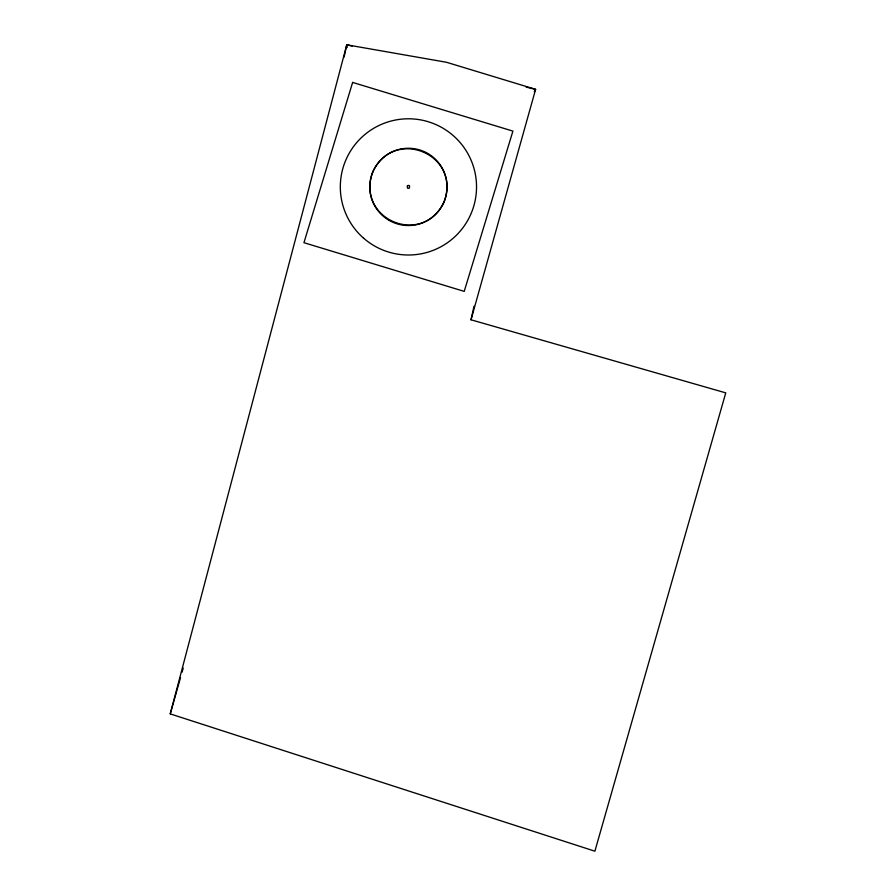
<?xml version="1.0" encoding="UTF-8"?>
<svg xmlns="http://www.w3.org/2000/svg" width="896" height="896" viewBox="0 0 896 896"><rect width="100%" height="100%" fill="white"/><g stroke="black" fill="none" stroke-linecap="round" stroke-linejoin="round"><path stroke-width="1.34" d="M344.109 57.086L346.763 44.8L446.522 62.283L535.618 89.342L471.005 319.794L725.76 392.874L594.888 851.2L170.24 713.888L346.763 44.8L352.195 46.077M471.005 319.794L474.018 306.219M170.24 713.888L180.555 677.533M182.09 672.157L183.232 668.114M534.285 91.806L535.618 89.342L526.109 87.102M407.378 185.864L407.378 187.947A1.478 1.478 0 0 0 409.472 187.947L409.472 185.864M346.763 44.8L347.178 47.488M407.378 185.853A1.478 1.478 0 0 1 409.472 185.853M372.714 172.11C355.387 219.542 422.845 247.486 444.136 201.69C461.462 154.258 394.005 126.314 372.714 172.11M352.632 82.421L303.946 242.693L464.218 291.379L512.904 131.107L352.632 82.421M389.11 220.371A38.651 38.651 0 0 0 447.082 186.906A38.651 38.651 0 0 0 389.11 153.429A38.651 38.651 0 0 0 389.11 220.371M363.518 238.101A68.107 68.107 0 0 0 475.227 200.189A68.107 68.107 0 0 0 386.534 122.405A68.107 68.107 0 0 0 363.518 238.101"/></g></svg>
